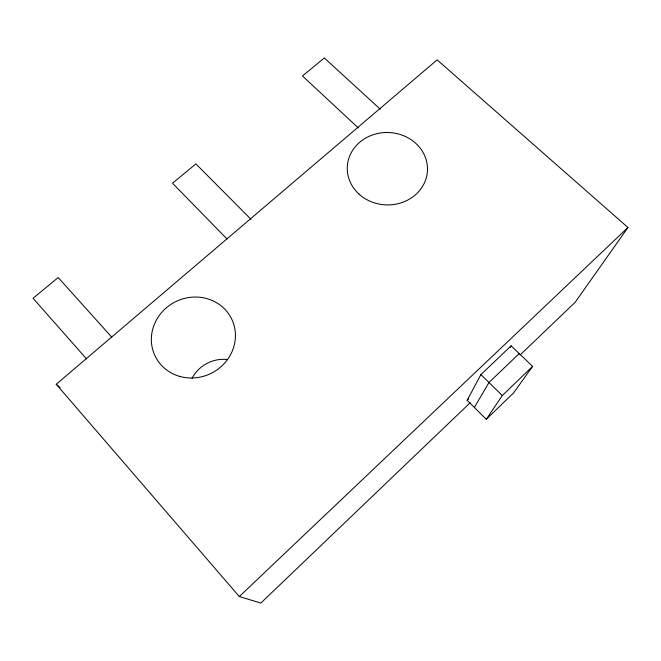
<?xml version="1.0" encoding="UTF-8"?>
<svg xmlns="http://www.w3.org/2000/svg" width="661" height="661" viewBox="0 0 661 661"><rect width="100%" height="100%" fill="white"/><g stroke="black" fill="none" stroke-linecap="round" stroke-linejoin="round"><path stroke-width="0.99" d="M467.145 400.285L480.902 374.589L511.127 345.827L532.584 366.368L513.605 392.882L486.273 419.281L467.145 400.285L468.616 398.88M474.367 407.457L488.983 382.496L519.224 353.577M510.085 347.595L511.127 345.827M486.273 419.281L502.319 395.534L532.584 366.368M470.145 402.78L260.855 603.039L239.315 596.561L56.243 384.264L437.136 59.862L627.95 227.5L575.161 302.292L520.042 355.031M239.315 596.561L627.95 227.5M56.243 384.264L60.143 387.561M380.29 109.214L324.32 57.961L302.474 75.982L358.32 127.937M480.902 374.589L502.319 395.534M251.015 219.336L195.904 163.903L172.504 183.213L226.954 238.927M111.701 337.102L58.185 277.521L33.05 298.26L86.566 358.956M192.054 378.257A34.438 33.025 -30.9 0 1 227.376 359.534M179.949 376.464A42.519 39.982 -26 0 0 234.614 327.641A42.519 39.982 -26 0 0 165.605 308.472A42.519 39.982 -26 0 0 179.949 376.464M358.956 194.045A40.131 36.206 2.4 0 0 426.122 178.437A40.131 36.206 2.4 0 0 377.059 133.638A40.131 36.206 2.4 0 0 358.956 194.045"/></g></svg>
